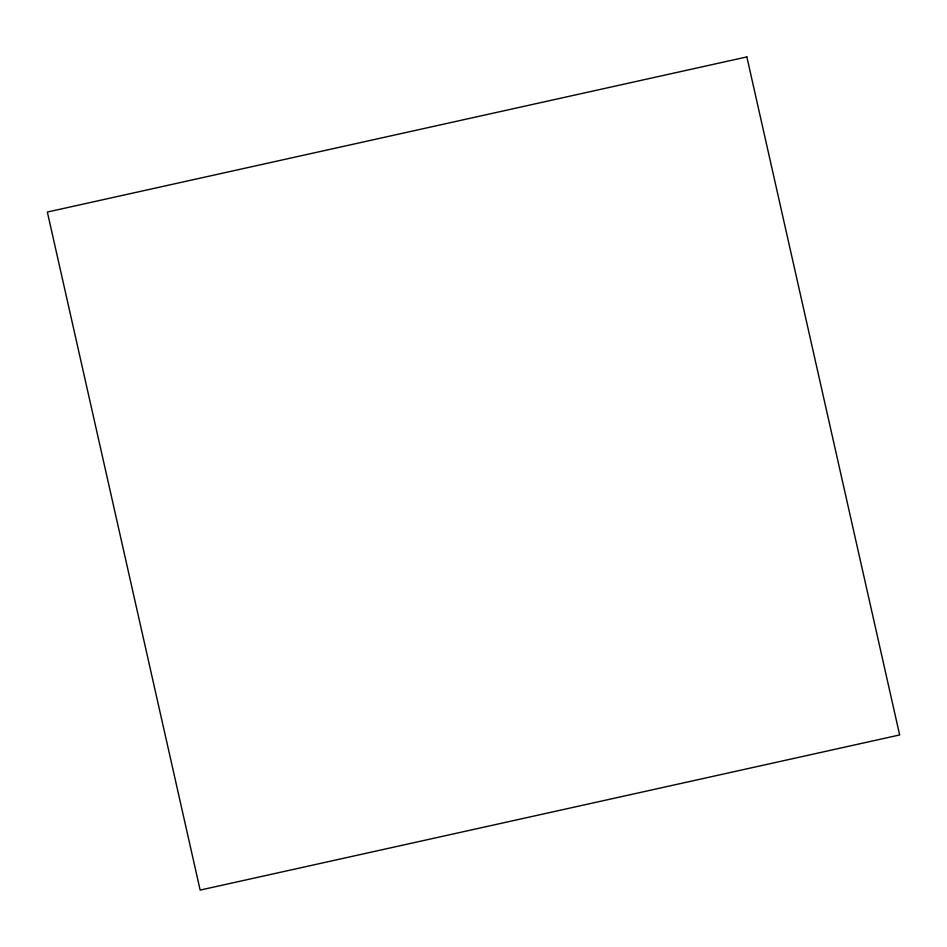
<?xml version="1.0" encoding="UTF-8"?>
<svg xmlns="http://www.w3.org/2000/svg" width="947" height="947" viewBox="0 0 947 947"><rect width="100%" height="100%" fill="white"/><g stroke="black" fill="none" stroke-linecap="round" stroke-linejoin="round"><path stroke-width="1.42" d="M746.852 56.915L47.35 212.045L162.718 724.017A110.882 1.503 77.5 0 0 163.298 726.586L165.405 735.926A102.359 1.397 77.5 0 1 166.364 740.152L200.148 890.085L899.65 734.955L746.852 56.915"/></g></svg>
